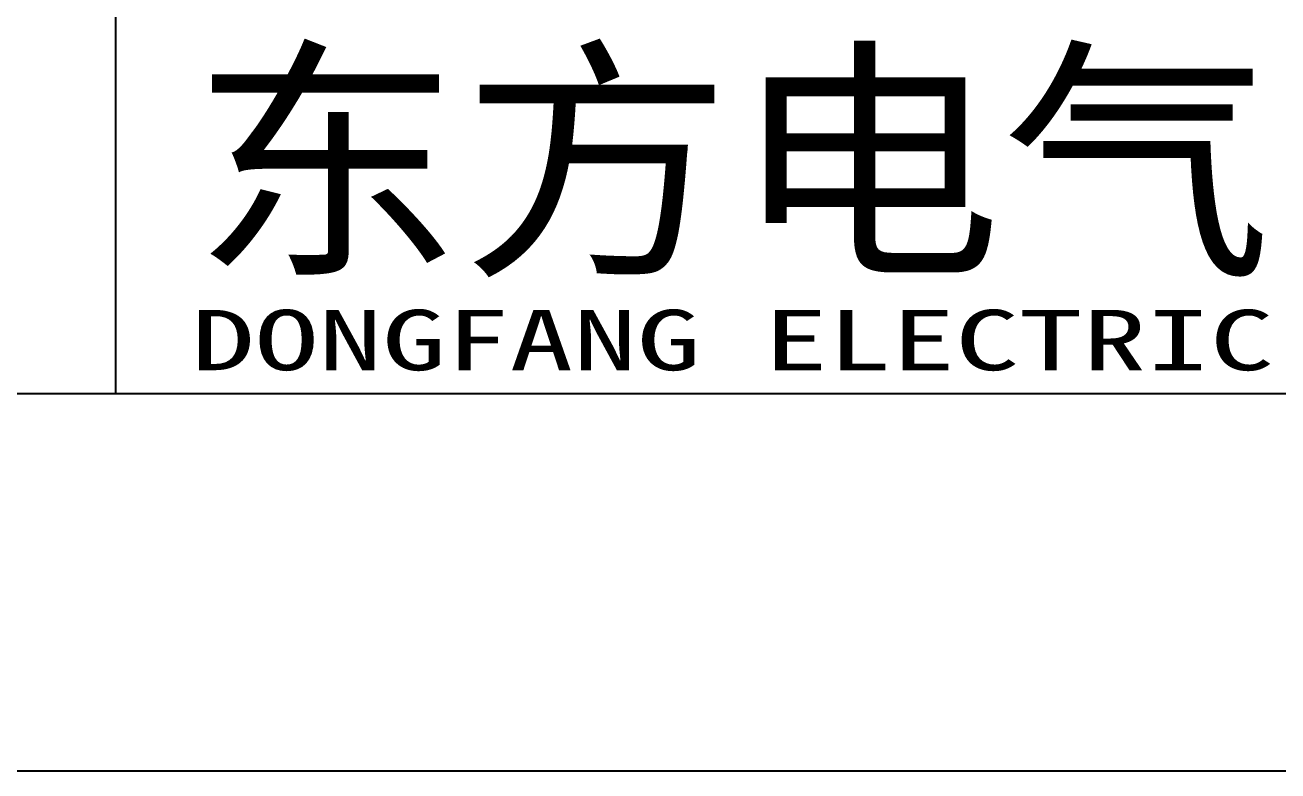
# Model space of a CAD drawing. Header units: millimetres. Extents: x 0 to 297, y 0 to 210.
# Drawn here: x 230.8 to 247.4, y 0 to 9.88 of the extents above; entities that cross this region are included whole.
import ezdxf

# ---------------------------------------------------------------- set-up
doc = ezdxf.new("R2010")
doc.units = ezdxf.units.MM
doc.layers.add('PDM_Title', color=7, linetype='Continuous')
doc.styles.add('pdmHT', font='SIMHEI.TTF')

# ---------------------------------------------------------------- blocks, each defined once
blk = doc.blocks.new('FitPDM_DWGFrame')
at = {"layer": 'PDM_Title', "color": 2}
for p, q in [((232, 53), (232, 5)), ((0, 0), (297, 0))]:
    blk.add_line(p, q, dxfattribs=at)
at = {"layer": 'PDM_Title', "color": 0}
blk.add_line((25, 5), (292, 5), dxfattribs=at)
at = {"layer": 'PDM_Title', "color": 2, "style": 'pdmHT'}
for s, height, width, p in [('东方电气', 2.5, 1.05, (233, 6.82)), ('DONGFANG ELECTRIC', 0.8, 1.55, (233, 5.31))]:
    blk.add_text(s, height=height, dxfattribs=dict(at, width=width)).set_placement(p)

msp = doc.modelspace()

# ---------------------------------------------------------------- block references
at = {"layer": 'PDM_Title'}
msp.add_blockref('FitPDM_DWGFrame', (0, 0), dxfattribs=at)

doc.saveas('drawing.dxf')
